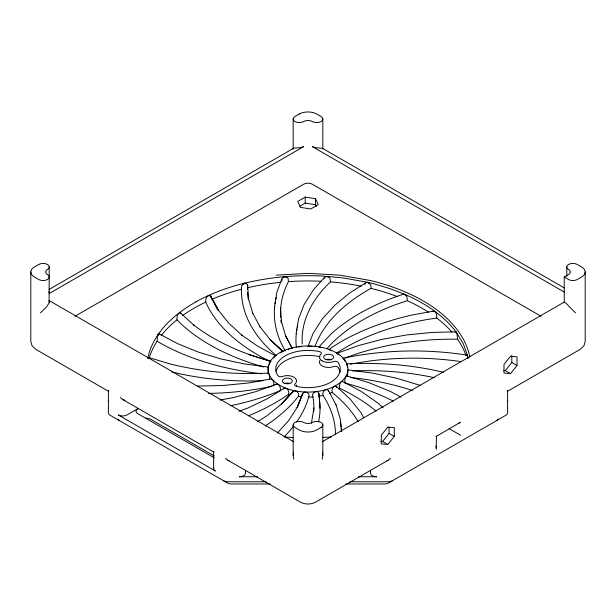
<?xml version="1.0" encoding="UTF-8"?>
<svg xmlns="http://www.w3.org/2000/svg" width="616" height="616" viewBox="0 0 616 616"><rect width="100%" height="100%" fill="white"/><g stroke="black" fill="none" stroke-linecap="round" stroke-linejoin="round"><path stroke-width="0.92" d="M40.448 312.913L46.269 307.253L49.08 303.118L49.226 266.974M322.807 149.103L322.83 119.042M322.237 459.159L322.807 455.54L322.83 424.932M293.763 459.159L293.193 455.54L293.478 452.028M460.575 422.114L436.413 436.336L436.174 449.326M467.074 355.894L467.313 355.139L468.137 358.204M147.848 358.373L147.917 357.727A161.223 93.078 0 0 1 150.443 348.987C158.589 327.989 176.738 312.789 195.826 301.925M292.485 392.769C293.624 388.234 300.523 392.638 298.344 396.404A199.761 115.331 0 0 1 265.18 425.964M269.323 364.857L269.492 363.671M302.533 394.363C303.38 389.805 310.972 392.7 308.701 397.081A199.761 115.331 0 0 1 296.666 421.983M280.634 317.386A193.617 111.781 0 0 1 288.388 281.651L288.119 278.163L285.685 276.884A3.673 3.018 -14.4 0 0 283.83 277.169L281.997 278.671L281.728 281.366M364.78 284.415L365.758 282.813L367.929 282.367L374.905 284.091L390.459 288.796L404.62 294.263M268.414 373.565C269.431 372.911 269.754 378.293 269.623 379.556M323.793 278.902L324.825 277.146L327.15 276.361L343.613 278.001L367.929 282.367L370.778 284.8L371.032 288.365A193.617 111.781 0 0 0 314.892 346.762M274.536 307.03L276.9 292.115L281.797 279.179M49.126 292.708L49.08 291.553M296.134 333.749L298.552 318.826L304.296 304.204L313.552 289.62L324.393 277.5M313.929 407.923L311.434 423.246M147.917 357.965L148.21 357.334L169.939 363.925C202.14 371.91 235.466 374.774 268.584 373.088M269.623 363.094L270.878 361.284L248.725 354.508M149.034 358.535A161.223 93.078 0 0 1 157.111 341.256L157.48 336.375L158.327 334.18L159.213 333.88L177.47 343.589L198.036 351.99L220.566 358.851L244.09 363.871L268.291 367.074L268.422 367.552M302.764 393.416L297.128 407.546L302.595 393.878L297.42 406.991L288.658 420.643L277.423 432.94M307.892 346.631L313.19 333.241L322.484 318.657L335.012 305.02L349.911 292.846L365.758 282.813M157.873 335.273L158.797 333.941M273.535 358.119L274.69 356.317L275.66 355.925M454.962 332.263L456.14 332.055L463.232 343.651L467.613 355.678L467.398 355.247M276.315 384.592C279.025 382.513 281.181 388.511 280.272 390.621A199.761 115.331 0 0 1 230.238 405.798M158.096 334.811L158.566 334.134M346.515 364.071L346.731 363.864C379.202 362.308 411.935 364.649 443.558 372.372M283.683 388.85C286.409 386.224 289.974 391.453 288.65 394.194A199.761 115.331 0 0 1 248.464 415.792M268.291 367.074L268.083 373.604M293.208 148.687L294.063 148.102L300.385 147.648L303.657 146.623L49.087 293.593M380.711 441.302L382.575 441.464L389.089 433.364L389.089 427.281M387.787 444.475L394.302 436.374L394.302 427.689L387.787 427.104L381.273 435.212L381.273 443.897L387.787 444.475L382.575 441.464M503.434 370.447L505.289 370.616L511.804 362.508L511.804 355.563M510.502 373.627L517.017 365.519L517.017 356.833L510.502 356.256L503.988 364.356L503.988 373.042L510.502 373.627L505.289 370.616M271.217 379.094C273.75 378.963 273.974 384.014 273.781 385.909M280.265 352.868L282.413 351.52M292.962 391.491L281.32 404.158L292.7 391.861L281.735 403.788L267.121 415.692L257.68 421.583M318.803 347.155L330.561 334.419C351.182 315.715 376.507 303.164 402.741 294.41L403.626 294.263A3.673 2.449 53.5 0 1 405.128 294.771L407.068 297.105L407.292 300.7A193.617 111.781 0 0 0 326.919 348.679M288.226 349.734L288.642 349.287M390.49 458.335L388.134 460.229L315.415 502.217C310.849 504.62 305.151 504.62 300.585 502.217L227.866 460.229L225.51 458.335M282.983 276.861A161.223 93.039 0 0 0 244.413 283.283L241.703 285.685L241.449 289.258A199.761 115.331 0 0 0 276.361 355.632M242.873 284.269L244.39 283.252L245.684 283.352L247.578 284.723L248.641 299.669M433.002 311.311L433.957 311.103A3.673 1.902 66.7 0 1 435.119 311.819L436.613 314.406L436.783 318.041A161.223 93.078 0 0 1 452.013 332.193M328.944 349.364C353.576 332.471 381.951 321.991 410.903 315.253L433.602 311.065M284.215 388.265L267.375 398.706L247.917 408.023L238.939 411.288M298.337 347.077L301.162 346.508M289.104 348.91L291.214 348.302M49.157 289.405L293.478 148.348M74.883 316.316L303.657 184.23A6.145 3.55 0 0 1 312.343 184.23L541.118 316.316M305.243 197.105L297.728 201.447L300.477 207.376L310.757 208.97L318.272 204.627L315.523 198.691L305.243 197.105L305.243 203.118L299.984 206.16M108.863 390.983L108.393 391.252L35.666 349.272L32.017 345.661L30.8 341.441L30.8 271.987M120.282 397.574L122.63 399.476L213.629 452.013L214.091 451.744M564.233 277L568.576 274.497A6.145 3.55 0 0 0 568.576 269.477A6.145 3.55 0 0 1 568.576 264.464A6.145 3.55 0 0 1 577.261 264.464L581.604 266.974A12.281 7.092 0 0 1 581.604 277L577.261 279.51A6.145 3.55 0 0 1 568.576 279.51L564.233 277L564.233 302.079A12.281 7.092 60 0 1 568.576 305.929L575.552 312.913M322.322 441.741L564.233 302.079M386.817 460.853L388.134 460.229M458.797 423.338L459.397 423.061M401.047 397.158L390.305 391.414L369.215 382.782L346.377 375.791L344.983 378.817L344.783 382.998A193.617 111.781 0 0 1 393.362 401.155M308.693 346.4L310.402 346.015L312.104 346.515M325.91 276.7L327.15 276.361L329.883 277.878L330.476 281.866A193.617 111.781 0 0 0 302.21 343.951M337.252 353.23L358.15 345.661L381.635 339.431L406.56 334.965L431.908 332.447L455.478 331.816L456.14 332.055L457.111 334.319L457.495 339.193A161.223 93.078 0 0 1 465.996 355.509M276.723 384.084L255.786 391.645L232.81 397.736L219.904 400.03M366.766 282.528L367.929 282.367L369.076 283.06M271.556 378.855L247.901 383.06L222.892 385.516L197.382 386.078M282.975 276.83L285.308 276.623A161.223 93.124 0 0 1 323.439 276.107L328.382 276.869M319.512 347.147L321.745 347.578M276.253 275.144L308.046 273.342L339.816 275.152L370.362 280.511A162.739 93.955 0 0 1 469.839 357.234M322.907 437.383L331.285 437.029M336.713 353.43L338.985 354.908M195.796 301.909A161.223 93.124 0 0 1 244.367 283.221L245.684 283.352M326.519 276.607L327.774 276.692M257.565 476.745L239.308 476.745A6.145 3.55 0 0 0 245.453 473.196L245.453 470.539M358.435 476.745L376.692 476.745A6.145 3.55 0 0 1 370.547 473.196L370.547 470.539M266.251 481.758L227.866 481.758A6.145 3.55 0 0 1 223.523 480.719M349.749 481.758L388.134 481.758A6.145 3.55 0 0 0 392.477 480.719M270.077 483.96L231.678 483.96A6.145 3.55 0 0 1 227.335 482.921L110.195 415.292A6.145 3.55 0 0 1 108.393 412.782L108.393 390.644M345.923 483.96L384.322 483.96A6.145 3.55 0 0 0 388.665 482.921L505.805 415.292A6.145 3.55 0 0 0 507.607 412.782L507.607 390.644M293.385 437.606L283.945 436.952M145.915 418.018L150.296 419.034L214.283 455.971M329.013 349.619L331.408 350.774M467.313 355.139C426.087 348.71 383.76 349.672 342.912 358.266L344.444 360.037M305.243 203.118L315.523 204.712L316.308 206.406M367.336 282.521L368.514 282.79M124.979 400.292L122.63 399.476M420.127 385.354L396.95 378.316L372.788 373.15L347.917 369.839L347.547 376.361M270.878 361.284C243.281 353.807 216.416 342.519 193.647 324.978L194.04 325.325L180.611 313.051L179.318 312.99A3.673 1.84 -67.7 0 0 178.201 313.998L177.108 316.193L176.946 319.827A161.223 93.078 0 0 0 161.192 335.566M383.029 407.769L377.793 402.972L361.292 391.491L342.465 381.389C339.639 381.689 339.239 385.955 339.516 388.188A39.925 23.046 0 0 1 338.623 388.827M286.856 277.146L285.308 276.623L286.294 276.969M564.348 287.965L322.522 148.348L315.615 147.648L312.343 146.623L564.402 292.146M227.866 460.229L229.183 460.853M275.121 355.578L257.865 346.308L241.726 335.065L242.119 335.42L228.575 323L218.072 309.825L210.526 295.957L208.839 295.672A3.673 2.402 -54.8 0 0 207.369 296.481L205.929 298.483L205.713 302.094A199.761 115.331 0 0 0 270.416 361.592M346.731 363.864L347.586 367.575M511.804 362.508L517.017 365.519M507.137 390.983L507.607 391.252L580.334 349.272L583.983 345.661L585.2 341.441L585.2 271.987M449.01 428.567L460.575 435.243M435.897 436.036L436.413 436.336M389.089 433.364L394.302 436.374M49.087 300.531L293.67 441.741M214.276 457.827L137.83 413.698A6.145 3.55 0 0 1 137.83 408.678L126.973 414.945A6.145 3.55 0 0 1 118.287 414.945L215.423 471.032A6.145 3.55 0 0 1 213.837 467.606M433.418 310.295L434.734 311.242A161.223 93.039 0 0 1 456.133 332.039L456.695 333.225M363.686 417.74L360.976 412.689L350.165 399.099L336.351 386.363C333.271 384.985 331.239 389.959 332.101 392.415A193.617 111.781 0 0 1 358.243 421.837M159.213 333.88L159.583 334.665M282.783 351.297L270.085 339.616L283.037 351.644M283.021 351.628L270.516 340.001L259.99 326.765M210.787 296.281L210.526 295.957L218.357 310.364L210.787 296.281L211.003 297.181M341.395 431.654L340.463 419.75L336.105 404.982L328.359 390.398C325.679 387.587 321.567 392.353 323.038 395.387A193.617 111.781 0 0 1 335.497 434.311M180.611 313.051L180.935 313.729M336.351 386.363L336.721 387.541M435.897 446.161L436.413 447.832M260.275 327.304L252.475 312.743L252.768 313.298L248.541 299.03M292.053 348.094L285.37 335.427L292.307 348.456M335.805 404.412L336.105 404.982M285.37 335.427L285.67 335.99L281.435 321.66M328.359 390.398L328.559 391.283M467.49 355.463L467.952 358.427M344.629 360.591L344.783 361.176M322.522 452.028L322.807 455.54M49.126 301.501L49.226 302.271M319.981 408.346L319.003 393.686C317.971 389.143 310.726 392.839 312.959 396.912A193.617 111.781 0 0 1 313.814 411.357M280.573 307.646L281.504 322.091M293.17 119.042L293.193 149.103M293.17 424.932L293.193 455.54M566.774 266.974L566.774 276.276M319.003 393.686L319.003 396.196A199.761 115.331 0 0 1 319.55 399.846M315.523 198.691L315.523 204.712M274.389 308.662L274.389 311.172A199.761 115.331 0 0 0 285.393 351.043M247.64 285.223L247.64 287.726A193.617 111.781 0 0 0 247.586 289.535M213.629 452.013L213.629 468.522M182.451 315.646A161.223 93.078 0 0 1 205.713 302.094M211.865 299.314A161.223 93.078 0 0 1 241.449 289.258M247.64 287.726A161.223 93.078 0 0 1 280.827 282.29M288.388 281.651A161.223 93.078 0 0 1 321.075 281.266M330.476 281.866A161.223 93.078 0 0 1 361.076 286.147M371.032 288.365A161.223 93.078 0 0 1 397.474 296.612M407.292 300.7A161.223 93.078 0 0 1 428.782 312.381M332.101 392.415A39.925 23.046 0 0 1 329.768 393.362M323.038 395.387A39.925 23.046 0 0 1 319.003 396.196M312.959 396.912A39.925 23.046 0 0 1 308.701 397.081M301.132 396.743A39.925 23.046 0 0 1 298.344 396.404M289.905 394.587A39.925 23.046 0 0 1 288.65 394.194M339.516 388.188A193.617 111.781 0 0 1 376.045 411.065M243.397 283.914A3.673 2.803 -37.6 0 1 245.122 283.36M248.086 298.575A193.617 111.781 0 0 1 247.609 292.246M281.212 322.799A193.617 111.781 0 0 1 280.865 320.097M336.351 353.214A193.617 111.781 0 0 1 436.783 318.041M344.968 358.065A193.617 111.781 0 0 1 457.495 339.193M455.717 331.909A3.673 1.224 77.1 0 1 456.456 332.771M350.412 364.225A193.617 111.781 0 0 1 352.244 363.871M354.077 363.525A193.617 111.781 0 0 1 461.53 361.684M352.229 370.947A193.617 111.781 0 0 1 434.342 377.67M350.389 377.477A193.617 111.781 0 0 1 412.381 390.498M263.74 366.974A199.761 115.331 0 0 1 176.946 319.827M263.063 380.719A199.761 115.331 0 0 1 171.995 372.01M296.342 347.316A199.761 115.331 0 0 1 296.281 333.564M296.604 330.815A199.761 115.331 0 0 1 296.889 328.983M297.22 327.158A199.761 115.331 0 0 1 297.605 325.34M340.448 422.253A199.761 115.331 0 0 1 341.156 426.819M341.356 428.651A199.761 115.331 0 0 1 341.503 430.484M319.75 401.678A199.761 115.331 0 0 1 318.595 421.829M274.528 308.423A199.761 115.331 0 0 1 274.69 306.591M275.021 303.842A199.761 115.331 0 0 1 275.306 302.009M275.829 299.276A199.761 115.331 0 0 1 276.238 297.459M293.801 425.864A199.761 115.331 0 0 1 284.692 436.19M271.956 386.309A199.761 115.331 0 0 1 208.516 393.408M261.353 373.75A199.761 115.331 0 0 1 157.111 341.256M404.75 294.332A161.223 93.124 0 0 1 433.533 310.395M119.404 420.613A6.145 3.55 0 0 1 117.818 419.019M498.182 419.019A6.145 3.55 0 0 1 496.596 420.613M326.303 359.582A4.99 2.88 0 0 1 331.285 359.69M284.715 383.514A4.99 2.88 0 0 1 289.697 383.398M296.458 385.062A9.209 5.321 0 0 1 296.558 386.371M276.107 371.286A32.248 18.619 0 0 1 319.396 356.625A3.072 1.771 0 0 1 320.081 356.833M340.063 372.064A32.248 18.619 0 0 0 338.161 367.459A3.072 1.771 0 0 0 333.626 366.597A9.209 5.321 0 0 1 322.969 366.327A9.209 5.321 0 0 1 319.904 360.422M108.393 401.155A6.145 3.55 0 0 1 108.601 400.238M507.399 400.238A6.145 3.55 0 0 1 507.607 401.155M38.739 264.464L34.396 266.974A12.281 7.092 0 0 0 34.396 277L38.739 279.51A6.145 3.55 0 0 0 47.424 279.51A6.145 3.55 0 0 0 47.424 274.497A6.145 3.55 0 0 1 47.424 269.477A6.145 3.55 0 0 0 47.424 264.464A6.145 3.55 0 0 0 38.739 264.464M299.314 114.022L294.972 116.532A6.145 3.55 0 0 0 294.972 121.544A6.145 3.55 0 0 0 303.657 121.544A6.145 3.55 0 0 1 312.343 121.544A6.145 3.55 0 0 0 321.028 121.544A6.145 3.55 0 0 0 321.028 116.532L316.686 114.022A12.281 7.092 0 0 0 299.314 114.022M321.028 427.442L316.686 429.953A12.281 7.092 0 0 1 299.314 429.953L294.972 427.442A6.145 3.55 0 0 1 294.972 422.43A6.145 3.55 0 0 1 303.657 422.43A6.145 3.55 0 0 0 312.343 422.43A6.145 3.55 0 0 1 321.028 422.43A6.145 3.55 0 0 1 321.028 427.442M285.993 388.257A39.925 23.046 0 0 0 347.848 370.409A39.925 23.046 0 0 0 290.159 348.402A39.925 23.046 0 0 0 285.993 388.257M322.114 360.876A9.209 5.321 0 0 0 333.626 361.584A3.072 1.771 0 0 1 338.161 362.447A32.248 18.619 0 0 1 330.8 382.19A32.248 18.619 0 0 1 296.604 386.44A3.072 1.771 0 0 1 295.11 383.822A9.209 5.321 0 0 0 293.886 377.169A9.209 5.321 0 0 0 282.374 376.468A3.072 1.771 0 0 1 277.839 375.598A32.248 18.619 0 0 1 285.2 355.863A32.248 18.619 0 0 1 319.396 351.605A3.072 1.771 0 0 1 320.89 354.231A9.209 5.321 0 0 0 322.114 360.876M283.984 383.044A4.99 2.88 0 0 0 292.238 381.574A4.99 2.88 0 0 0 285.893 378.178A4.99 2.88 0 0 0 283.984 383.044M325.972 359.551A4.99 2.88 0 0 0 333.618 357.226A4.99 2.88 0 0 0 326.303 354.562A4.99 2.88 0 0 0 325.972 359.551"/></g></svg>
